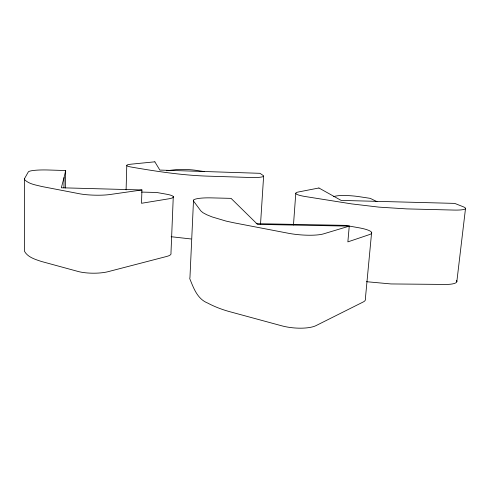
<?xml version="1.0" encoding="UTF-8"?>
<svg xmlns="http://www.w3.org/2000/svg" width="490" height="490" viewBox="0 0 490 490"><rect width="100%" height="100%" fill="white"/><g stroke="black" fill="none" stroke-linecap="round" stroke-linejoin="round"><path stroke-width="0.73" d="M65.458 187.964L65.672 170.532L48.185 169.999A18.834 2.585 1.3 0 0 28.316 171.929L24.592 178.495L24.531 251.382C27.918 257.33 35.188 259.375 41.27 261.427L78.063 271.46A20.874 5.353 0.4 0 0 108.131 271.668L166.729 256.442A18.816 4.502 1.8 0 0 170.967 253.257L173.276 196.6M63.939 187.835L64.061 177.527L65.672 170.532M126.095 189.918L126.781 165.516M64.061 177.527L61.33 187.78L141.935 189.961L141.506 203.283L169.013 198.775A19.104 3.179 2.2 0 0 166.52 194.218L156.745 192.484L141.524 192.086M193.519 200.104L189.949 277.579A20.99 5.696 2.8 0 0 189.924 279.073C193.764 288.481 197.47 299.035 207.748 303.096C214.387 306.624 221.419 309.331 228.646 311.389L281.744 325.813A24.672 7.785 5 0 0 316.081 325.587L363.31 301.932A22.277 6.205 5.8 0 0 365.356 298.918L371.622 232.419M260.527 224.144L263.62 176.173M293.467 225.014L295.789 193.281M349.254 226.129L323.541 233.865A25.284 5.041 4.3 0 1 288.402 233.271L233.706 222.76L226.104 221.1L212.164 216.941L206.792 214.761L202.958 212.709L200.851 210.921L193.525 201.059A21.431 3.657 3 0 1 211.472 197.88L231.053 198.364L257.538 224.377L349.254 226.129L347.863 241.882L369.625 234.526A22.675 4.404 5 0 0 358.796 227.758L345.242 225.363L256.154 223.667M456.821 281.738L465.5 208.581M333.592 196.557L335.822 196.067A17.879 2.738 4.6 0 1 359.311 196.692L370.269 198.364L377.012 201.696M141.935 189.961L109.974 194.518A21.303 3.436 1.5 0 1 79.294 193.728L41.705 186.482C35.868 184.944 29.045 184.167 24.623 179.683L24.592 178.495M166.429 170.747L175.396 169.705A15.153 2.021 2.8 0 1 196.368 170.385L204.538 171.616M191.057 238.967L171.132 236.719M366.434 281.701L391.02 283.943L445.19 284.445A20.372 4.82 7.1 0 0 456.484 280.427M318.91 187.989L298.379 191.988A19.453 2.971 4.2 0 0 305.619 196.588L351.747 203.914L378.935 207.129L406.792 208.899L453.783 210.069A20.77 3.087 5.6 0 0 463.326 206.798L454.683 203.387L341.15 200.416L318.91 187.989M154.84 161.816L131.081 164.181A16.452 2.107 2.4 0 0 132.171 167.213C157.541 171.586 183.07 175.432 208.844 176.179L250.09 177.484A16.813 2.254 3.4 0 0 263.265 175.561L259.982 173.313L159.85 170.067L154.84 161.816"/></g></svg>
